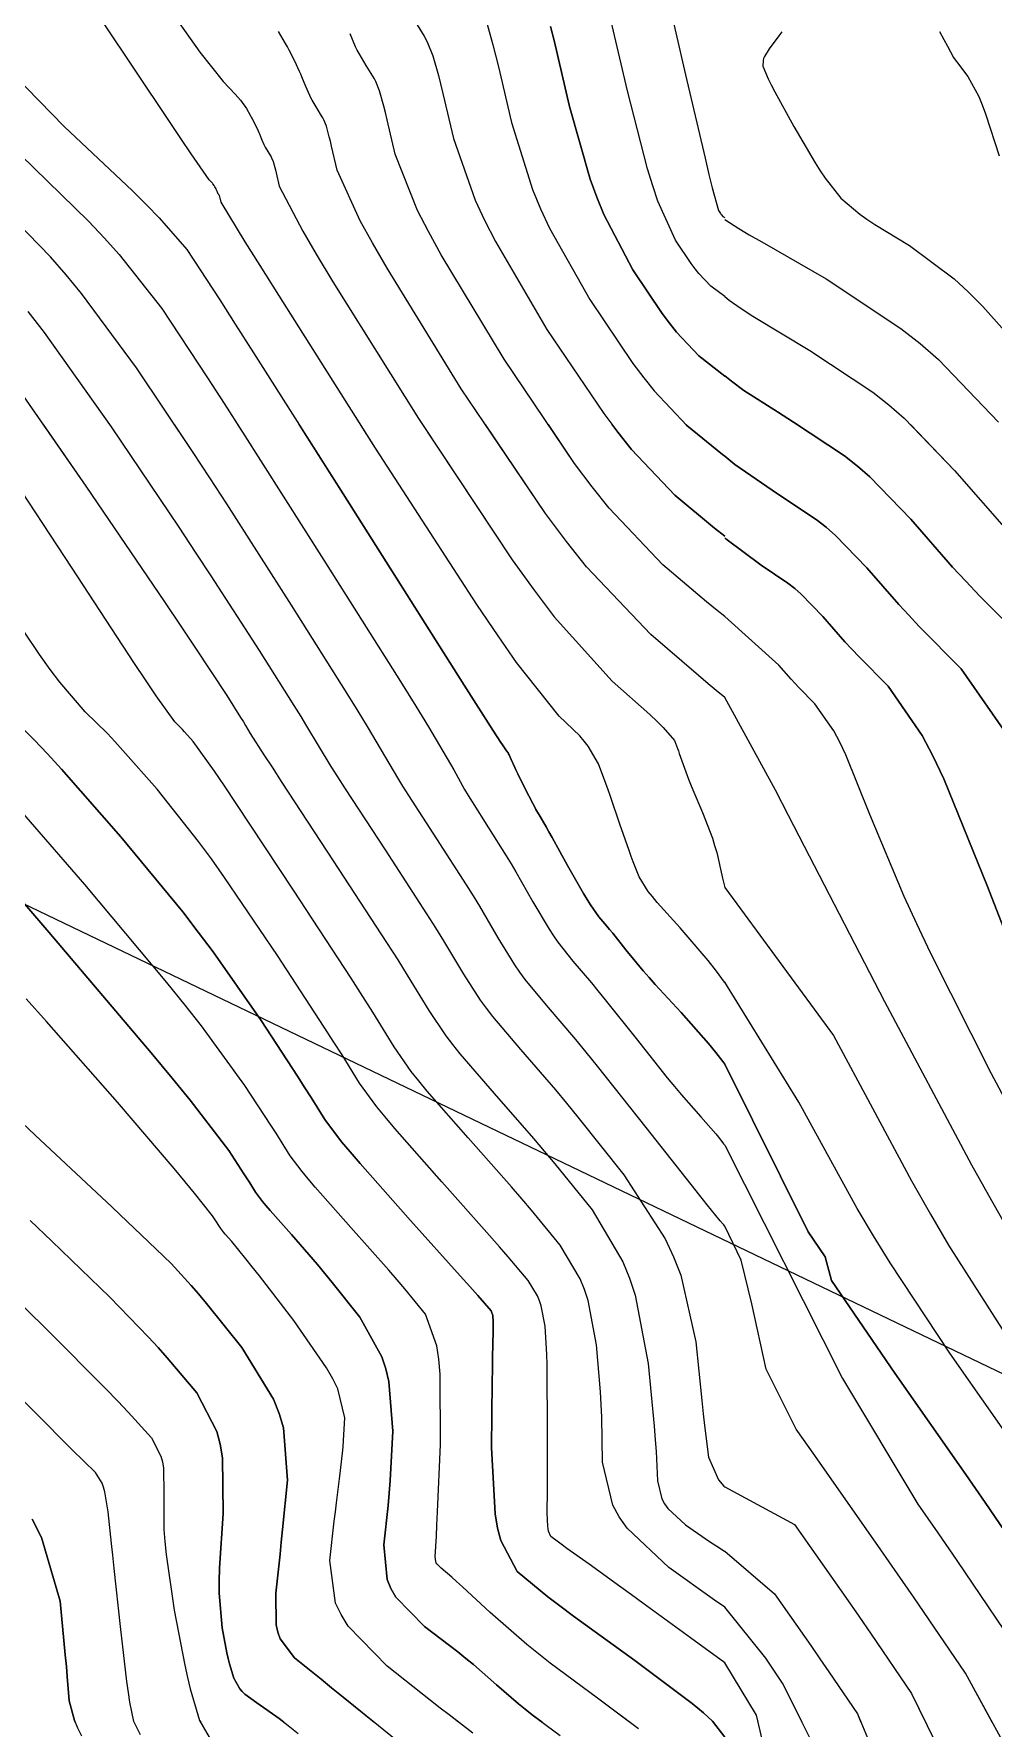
# Model space of a CAD drawing. Header units: metres. Extents: x 837476 to 838477, y 1189012 to 1191014.
# Drawn here: x 837973.4 to 838010.3, y 1189221.4 to 1189286.6 of the extents above; entities that cross this region are included whole.
import ezdxf

# ---------------------------------------------------------------- set-up
doc = ezdxf.new("R2010")
doc.units = ezdxf.units.M
doc.header["$LTSCALE"] = 0.3
for name, color, linetype in [('CORREDORVIA', 94, 'Continuous'), ('COTAS 10', 1, 'Continuous'), ('COTAS INT', 252, 'Continuous')]:
    doc.layers.add(name, color=color, linetype=linetype)

msp = doc.modelspace()

# ---------------------------------------------------------------- linework, layer by layer
at = {"layer": 'CORREDORVIA'}
msp.add_lwpolyline([(837910.676, 1191000.965), (838246.889, 1191005.3), (838347.391, 1190870.925), (838423.516, 1190628.699), (838450.215, 1190473.685), (838321.32, 1190375.615), (838242.09, 1190297.633), (838236.889, 1190068.622), (838166.593, 1189160.17), (837860.483, 1189307.124), (837593.191, 1189234.399), (837744.487, 1189686.609), (837700.859, 1189887.9), (837671.347, 1190075.087), (837676.273, 1190181.696), (837885.383, 1190229.429), (837983.184, 1190344.12), (837817.554, 1190502.187), (837798.033, 1190660.17), (837963.574, 1190795.982)], close=True, dxfattribs=at)
at = {"layer": 'COTAS 10'}
for points in [[(838011.131, 1189232.288), (838008.671, 1189235.815), (838006.37, 1189239.292), (838005.738, 1189240.325), (838005.109, 1189241.389), (838002.856, 1189245.486), (838000, 1189250.098), (837999.998, 1189250.101), (837999.679, 1189250.53), (837999.365, 1189250.935), (837998.28, 1189252.201), (837997.401, 1189253.177), (837997.217, 1189253.401), (837997.059, 1189253.603), (837996.704, 1189254.166), (837996.477, 1189254.738), (837996.4, 1189254.948), (837996.317, 1189255.179), (837995.967, 1189256.197), (837995.602, 1189257.26), (837995.51, 1189257.519), (837995.422, 1189257.763), (837995.135, 1189258.517), (837994.745, 1189259.198), (837994.592, 1189259.396), (837994.419, 1189259.597), (837993.631, 1189260.359), (837991.988, 1189262.421), (837991.276, 1189263.443), (837990.453, 1189264.66), (837986.551, 1189270.683), (837982.824, 1189276.576), (837982.11, 1189277.712), (837981.534, 1189278.633), (837980.604, 1189280.165), (837980.578, 1189280.275), (837980.572, 1189280.298), (837980.567, 1189280.319), (837980.554, 1189280.367), (837980.542, 1189280.396), (837980.537, 1189280.405), (837980.533, 1189280.414), (837980.511, 1189280.448), (837980.489, 1189280.486), (837980.483, 1189280.496), (837980.478, 1189280.507), (837980.46, 1189280.549), (837980.442, 1189280.593), (837980.437, 1189280.606), (837980.431, 1189280.618), (837980.409, 1189280.666), (837980.383, 1189280.716), (837980.367, 1189280.746), (837980.336, 1189280.802), (837980.286, 1189280.87), (837980.267, 1189280.893), (837980.245, 1189280.918), (837980.146, 1189281.021), (837979.448, 1189282.024), (837979.048, 1189282.616), (837978.559, 1189283.345), (837976.047, 1189287.112)], [(837990.813, 1189287.16), (837991.073, 1189286.223), (837991.173, 1189285.826), (837991.284, 1189285.37), (837991.786, 1189283.229), (837992.601, 1189280.644), (837992.911, 1189279.908), (837993.257, 1189279.163), (837994.807, 1189276.402), (837996.468, 1189273.944), (837996.882, 1189273.391), (837997.278, 1189272.893), (837998.545, 1189271.553), (837999.921, 1189270.434), (838000, 1189270.373), (837999.921, 1189270.434), (837998.545, 1189271.553), (837998.511, 1189271.589)], [(838008.269, 1189286.736), (838008.44, 1189286.425), (838008.579, 1189286.172), (838008.819, 1189285.735), (838008.921, 1189285.586), (838008.975, 1189285.514), (838009.039, 1189285.428), (838009.36, 1189285.007), (838009.784, 1189284.227), (838009.914, 1189283.915), (838010.049, 1189283.562), (838010.578, 1189281.939)], [(837972.336, 1189273.624), (837975.392, 1189269.219), (837978.42, 1189264.756), (837979.054, 1189263.816), (837979.598, 1189263.006), (837980.824, 1189261.148), (837981.354, 1189260.305), (837981.461, 1189260.134), (837981.55, 1189259.989), (837981.726, 1189259.691), (837982.254, 1189258.864), (837982.565, 1189258.385), (837982.948, 1189257.798), (837984.925, 1189254.78), (837986.977, 1189251.629), (837987.406, 1189250.959), (837987.774, 1189250.378), (837988.605, 1189249.009), (837989.257, 1189248.034), (837989.514, 1189247.701), (837989.803, 1189247.341), (837991.124, 1189245.81), (837992.636, 1189244.082), (837993.046, 1189243.597), (837993.452, 1189243.109), (837994.89, 1189241.326), (837996.083, 1189239.323), (837996.334, 1189238.697), (837996.552, 1189238.041), (837997.056, 1189235.413), (837997.283, 1189232.998), (837997.326, 1189232.475), (837997.361, 1189232.017), (837997.415, 1189230.889), (837997.578, 1189230.194), (837997.681, 1189230.008), (837997.81, 1189229.826), (837998.485, 1189229.19), (837999.411, 1189228.554), (837999.698, 1189228.371), (837999.998, 1189228.185), (838000, 1189228.184), (838001.915, 1189226.538), (838003.317, 1189224.539), (838003.671, 1189224.028), (838004.01, 1189223.536), (838005.11, 1189221.915), (838005.246, 1189221.589)], [(837973.748, 1189271.589), (837975.392, 1189269.219), (837978.42, 1189264.756), (837979.054, 1189263.816), (837979.598, 1189263.006), (837980.824, 1189261.148), (837981.354, 1189260.305), (837981.461, 1189260.134), (837981.55, 1189259.989), (837981.726, 1189259.691), (837982.254, 1189258.864), (837982.565, 1189258.385), (837982.948, 1189257.798), (837984.925, 1189254.78), (837986.977, 1189251.629), (837987.406, 1189250.959), (837987.774, 1189250.378), (837988.605, 1189249.009), (837989.257, 1189248.034), (837989.514, 1189247.701), (837989.803, 1189247.341), (837991.124, 1189245.81), (837992.636, 1189244.082), (837993.046, 1189243.597), (837993.452, 1189243.109), (837994.89, 1189241.326), (837996.083, 1189239.323), (837996.334, 1189238.697), (837996.552, 1189238.041), (837997.056, 1189235.413), (837997.283, 1189232.998), (837997.326, 1189232.475), (837997.361, 1189232.017), (837997.415, 1189230.889), (837997.578, 1189230.194), (837997.681, 1189230.008), (837997.81, 1189229.826), (837998.485, 1189229.19), (837999.411, 1189228.554), (837999.698, 1189228.371), (837999.998, 1189228.185), (838000, 1189228.184), (838001.915, 1189226.538), (838003.317, 1189224.539), (838003.671, 1189224.028), (838004.01, 1189223.536), (838005.11, 1189221.915), (838006.009, 1189219.759)], [(838011.131, 1189232.288), (838008.671, 1189235.815), (838006.37, 1189239.292), (838005.738, 1189240.325), (838005.109, 1189241.389), (838002.856, 1189245.486), (838000, 1189250.098), (837999.998, 1189250.101), (837999.679, 1189250.53), (837999.365, 1189250.935), (837998.28, 1189252.201), (837997.401, 1189253.177), (837997.217, 1189253.401), (837997.059, 1189253.603), (837996.704, 1189254.166), (837996.477, 1189254.738), (837996.4, 1189254.948), (837996.317, 1189255.179), (837995.967, 1189256.197), (837995.602, 1189257.26), (837995.51, 1189257.519), (837995.422, 1189257.763), (837995.135, 1189258.517), (837994.745, 1189259.198), (837994.592, 1189259.396), (837994.419, 1189259.597), (837993.631, 1189260.359), (837991.988, 1189262.421), (837991.276, 1189263.443), (837990.453, 1189264.66), (837986.551, 1189270.683), (837985.978, 1189271.589)], [(838011.018, 1189259.429), (838009.111, 1189262.179), (838007.495, 1189263.813), (838007.091, 1189264.24), (838006.706, 1189264.655), (838005.474, 1189266.064), (838004.271, 1189267.316), (838003.904, 1189267.633), (838003.524, 1189267.936), (838002.029, 1189268.925), (838000.388, 1189270.048), (838000, 1189270.367), (838000.388, 1189270.048), (838002.029, 1189268.925), (838003.524, 1189267.936), (838003.904, 1189267.633), (838004.271, 1189267.316), (838005.474, 1189266.064), (838006.706, 1189264.655), (838007.091, 1189264.24), (838007.495, 1189263.813), (838009.111, 1189262.179), (838011.018, 1189259.429)], [(837992.976, 1189221.589), (837992.586, 1189221.877), (837992.314, 1189222.091), (837992.054, 1189222.301), (837991.214, 1189223.032), (837990.324, 1189223.808), (837990.033, 1189224.047), (837989.722, 1189224.296), (837988.435, 1189225.283), (837987.335, 1189226.405), (837987.141, 1189226.74), (837986.995, 1189227.085), (837986.869, 1189228.42), (837987.036, 1189229.945), (837987.074, 1189230.411), (837987.11, 1189230.896), (837987.212, 1189232.805), (837987.066, 1189234.714), (837986.946, 1189235.199), (837986.791, 1189235.665), (837985.942, 1189237.191), (837984.884, 1189238.534), (837984.597, 1189238.884), (837984.313, 1189239.226), (837983.309, 1189240.384), (837982.496, 1189241.303), (837982.333, 1189241.493), (837982.196, 1189241.656), (837981.924, 1189242.014), (837981.707, 1189242.368), (837981.605, 1189242.527), (837981.485, 1189242.714), (837980.9, 1189243.612), (837979.408, 1189245.556), (837978.717, 1189246.402), (837977.904, 1189247.381), (837973.967, 1189252.03), (837970.107, 1189256.522)], [(837970.107, 1189256.522), (837973.967, 1189252.03), (837977.904, 1189247.381), (837978.717, 1189246.402), (837979.408, 1189245.556), (837980.9, 1189243.612), (837981.485, 1189242.714), (837981.605, 1189242.527), (837981.707, 1189242.368), (837981.924, 1189242.014), (837982.196, 1189241.656), (837982.333, 1189241.493), (837982.496, 1189241.303), (837983.309, 1189240.384), (837984.313, 1189239.226), (837984.597, 1189238.884), (837984.884, 1189238.534), (837985.942, 1189237.191), (837986.791, 1189235.665), (837986.946, 1189235.199), (837987.066, 1189234.714), (837987.212, 1189232.805), (837987.11, 1189230.896), (837987.074, 1189230.411), (837987.036, 1189229.945), (837986.869, 1189228.42), (837986.995, 1189227.085), (837987.141, 1189226.74), (837987.335, 1189226.405), (837988.435, 1189225.283), (837989.722, 1189224.296), (837990.033, 1189224.047), (837990.324, 1189223.808), (837991.214, 1189223.032), (837992.054, 1189222.301), (837992.314, 1189222.091), (837992.586, 1189221.877), (837993.665, 1189221.078)], [(837977.495, 1189221.108), (837977.246, 1189221.612), (837977.091, 1189222.366), (837977.037, 1189222.731), (837976.979, 1189223.162), (837976.727, 1189225.283), (837976.482, 1189227.517), (837976.428, 1189228.02), (837976.38, 1189228.473), (837976.256, 1189229.693), (837976.128, 1189230.468), (837976.077, 1189230.642), (837976.021, 1189230.797), (837975.763, 1189231.206), (837974.873, 1189232.086), (837974.419, 1189232.538), (837973.874, 1189233.08), (837971.152, 1189235.789)], [(837977.258, 1189221.589), (837977.246, 1189221.612), (837977.091, 1189222.366), (837977.037, 1189222.731), (837976.979, 1189223.162), (837976.727, 1189225.283), (837976.482, 1189227.517), (837976.428, 1189228.02), (837976.38, 1189228.473), (837976.256, 1189229.693), (837976.128, 1189230.468), (837976.077, 1189230.642), (837976.021, 1189230.797), (837975.763, 1189231.206), (837974.873, 1189232.086), (837974.419, 1189232.538), (837973.874, 1189233.08), (837971.152, 1189235.789)]]:
    msp.add_lwpolyline(points, dxfattribs=at)
at = {"layer": 'COTAS INT'}
for points in [[(837997.745, 1189288.315), (837998.495, 1189285.067), (837999.242, 1189281.85), (837999.392, 1189281.225), (837999.516, 1189280.716), (837999.761, 1189279.834), (837999.837, 1189279.721), (837999.856, 1189279.695), (837999.874, 1189279.672), (837999.933, 1189279.611), (838000, 1189279.562)], [(837978.978, 1189287.077), (837979.41, 1189286.46), (837979.787, 1189285.935), (837980.688, 1189284.802), (837981.152, 1189284.318), (837981.254, 1189284.202), (837981.345, 1189284.094), (837981.578, 1189283.77), (837981.728, 1189283.507), (837981.766, 1189283.437), (837981.803, 1189283.368), (837981.923, 1189283.131), (837982.028, 1189282.909), (837982.055, 1189282.849), (837982.08, 1189282.789), (837982.163, 1189282.582), (837982.247, 1189282.387), (837982.273, 1189282.335), (837982.299, 1189282.284), (837982.405, 1189282.109), (837982.505, 1189281.948), (837982.528, 1189281.906), (837982.548, 1189281.865), (837982.606, 1189281.725), (837982.669, 1189281.5), (837982.693, 1189281.404), (837982.719, 1189281.294), (837982.84, 1189280.778), (837983.747, 1189279.035), (837984.27, 1189278.151), (837984.91, 1189277.094), (837988.203, 1189271.827), (837991.816, 1189266.379), (837992.659, 1189265.208), (837993.433, 1189264.183), (837995.66, 1189261.698), (837997.112, 1189260.416), (837997.398, 1189260.148), (837997.633, 1189259.92), (837998.066, 1189259.41), (837998.18, 1189259.111), (837998.215, 1189259.014), (837998.252, 1189258.911), (837998.397, 1189258.488), (837998.606, 1189257.923), (837998.683, 1189257.73), (837998.768, 1189257.521), (837999.145, 1189256.636), (837999.527, 1189255.648), (837999.614, 1189255.374), (837999.695, 1189255.101), (837999.92, 1189254.114), (838000, 1189253.747), (838004.188, 1189248.043), (838007.194, 1189242.455), (838007.93, 1189241.16), (838008.625, 1189239.973), (838010.783, 1189236.595)], [(837988.087, 1189287.092), (837988.421, 1189286.55), (837988.498, 1189286.408), (837988.568, 1189286.27), (837988.761, 1189285.801), (837988.972, 1189285.042), (837989.053, 1189284.721), (837989.143, 1189284.351), (837989.549, 1189282.616), (837990.388, 1189280.241), (837990.751, 1189279.469), (837991.17, 1189278.646), (837993.156, 1189275.258), (837995.344, 1189272.019), (837995.891, 1189271.29), (837996.412, 1189270.633), (837998.082, 1189268.867), (837999.612, 1189267.596), (838000, 1189267.288), (837999.612, 1189267.596), (837998.082, 1189268.867), (837996.412, 1189270.633), (837995.891, 1189271.29), (837995.667, 1189271.589)], [(837993.293, 1189286.932), (837993.426, 1189286.389), (837994.022, 1189283.842), (837994.815, 1189281.046), (837995.071, 1189280.347), (837995.343, 1189279.681), (837996.458, 1189277.546), (837997.591, 1189275.87), (837997.874, 1189275.492), (837998.143, 1189275.153), (837999.007, 1189274.239), (838000, 1189273.452), (837999.007, 1189274.239), (837998.143, 1189275.153), (837997.874, 1189275.492), (837997.591, 1189275.87), (837996.458, 1189277.546), (837995.343, 1189279.681), (837995.071, 1189280.347), (837994.815, 1189281.046), (837994.022, 1189283.842), (837993.426, 1189286.389), (837993.293, 1189286.932)], [(838000, 1189276.52), (837999.47, 1189276.925), (837999.009, 1189277.412), (837998.865, 1189277.594), (837998.714, 1189277.795), (837998.109, 1189278.69), (837997.43, 1189280.198), (837997.231, 1189280.786), (837997.028, 1189281.448), (837996.259, 1189284.454), (837995.567, 1189287.408)], [(838010.979, 1189240.462), (838010.286, 1189241.681), (838009.522, 1189243.058), (838006.172, 1189249.347), (838003.07, 1189255.334), (838002.462, 1189256.521), (838001.962, 1189257.503), (838000, 1189261.078), (837999.677, 1189261.342), (837999.365, 1189261.605), (837998.994, 1189261.92), (837997.156, 1189263.495), (837994.681, 1189266.113), (837993.909, 1189267.087), (837993.098, 1189268.168), (837989.854, 1189272.97), (837986.997, 1189277.611), (837986.43, 1189278.59), (837985.961, 1189279.437), (837985.077, 1189281.391), (837984.861, 1189282.313), (837984.813, 1189282.51), (837984.77, 1189282.68), (837984.658, 1189283.084), (837984.555, 1189283.333), (837984.518, 1189283.407), (837984.477, 1189283.482), (837984.299, 1189283.77), (837984.11, 1189284.083), (837984.062, 1189284.174), (837984.016, 1189284.266), (837983.867, 1189284.616), (837983.718, 1189284.986), (837983.673, 1189285.092), (837983.625, 1189285.199), (837983.438, 1189285.597), (837983.222, 1189286.02), (837983.156, 1189286.143), (837983.088, 1189286.268), (837982.821, 1189286.739)], [(838012.636, 1189242.149), (838010.281, 1189246.569), (838007.933, 1189251.233), (838007.399, 1189252.354), (838006.916, 1189253.401), (838005.593, 1189256.569), (838004.665, 1189258.858), (838004.431, 1189259.35), (838004.206, 1189259.782), (838003.478, 1189260.832), (838002.861, 1189261.456), (838002.707, 1189261.619), (838002.56, 1189261.777), (838002.09, 1189262.315), (838000, 1189264.191), (837999.705, 1189264.429), (837999.303, 1189264.758), (837997.619, 1189266.181), (837995.547, 1189268.373), (837994.9, 1189269.188), (837994.221, 1189270.093), (837991.505, 1189274.114), (837989.083, 1189278.128), (837988.59, 1189279.029), (837988.174, 1189279.839), (837987.313, 1189282.004), (837987.002, 1189283.332), (837986.933, 1189283.615), (837986.871, 1189283.861), (837986.709, 1189284.443), (837986.561, 1189284.802), (837986.508, 1189284.908), (837986.449, 1189285.016), (837986.193, 1189285.431), (837985.92, 1189285.882), (837985.851, 1189286.012), (837985.785, 1189286.146), (837985.57, 1189286.649)], [(838002.198, 1189286.719), (838002.085, 1189286.567), (838001.71, 1189286.064), (838001.53, 1189285.769), (838001.499, 1189285.694), (838001.477, 1189285.623), (838001.468, 1189285.394), (838001.678, 1189284.912), (838001.795, 1189284.682), (838001.937, 1189284.41), (838002.661, 1189283.079), (838003.481, 1189281.68), (838003.683, 1189281.365), (838003.875, 1189281.081), (838004.479, 1189280.318), (838005.21, 1189279.698), (838005.481, 1189279.505), (838005.782, 1189279.302), (838007.118, 1189278.492), (838008.836, 1189277.207), (838009.377, 1189276.704), (838009.947, 1189276.138), (838012.242, 1189273.563)], [(837972.142, 1189285.548), (837974.553, 1189283.077), (837977.197, 1189280.589), (837977.749, 1189280.044), (837978.224, 1189279.561), (837979.289, 1189278.336), (837980.55, 1189276.394), (837981.148, 1189275.459), (837981.854, 1189274.351), (837985.304, 1189268.915), (837989.966, 1189261.553), (837991.072, 1189259.808), (837991.374, 1189259.339), (837991.436, 1189259.246), (837991.489, 1189259.168), (837991.602, 1189259.02), (837991.661, 1189258.942), (837991.679, 1189258.908), (837991.699, 1189258.868), (837991.78, 1189258.683), (837991.916, 1189258.378), (837991.97, 1189258.262), (837992.032, 1189258.134), (837992.316, 1189257.559), (837992.606, 1189256.992), (837992.672, 1189256.868), (837992.731, 1189256.758), (837992.892, 1189256.483), (837993.126, 1189256.084), (837993.232, 1189255.897), (837993.356, 1189255.677), (837993.949, 1189254.604), (837994.566, 1189253.515), (837994.704, 1189253.285), (837994.828, 1189253.085), (837995.159, 1189252.619), (837995.462, 1189252.263), (837995.569, 1189252.133), (837995.686, 1189251.989), (837996.191, 1189251.353), (837996.865, 1189250.54), (837997.088, 1189250.284), (837997.328, 1189250.015), (837998.327, 1189248.933), (837999.382, 1189247.735), (837999.657, 1189247.394), (837999.924, 1189247.048), (838000, 1189246.94), (838003.214, 1189240.478), (838003.874, 1189239.517), (838004.115, 1189238.611), (838006.56, 1189235.035), (838009.287, 1189231.136), (838010.034, 1189230.053), (838010.777, 1189228.968)], [(837972.877, 1189281.978), (837975.499, 1189279.428), (837976.113, 1189278.775), (837976.678, 1189278.144), (837978.315, 1189276.057), (837980.076, 1189273.391), (837980.72, 1189272.397), (837981.432, 1189271.291), (837984.567, 1189266.369), (837987.51, 1189261.693), (837988.101, 1189260.742), (837988.595, 1189259.941), (837989.57, 1189258.288), (837989.982, 1189257.532), (837990.12, 1189257.296), (837990.27, 1189257.048), (837990.9, 1189256.057), (837991.589, 1189254.97), (837991.775, 1189254.663), (837991.96, 1189254.352), (837992.613, 1189253.205), (837993.239, 1189252.145), (837993.406, 1189251.889), (837993.572, 1189251.649), (837994.15, 1189250.916), (837994.866, 1189250.077), (837995.118, 1189249.769), (837995.394, 1189249.429), (837996.586, 1189247.928), (837997.786, 1189246.424), (837998.068, 1189246.082), (837998.327, 1189245.771), (837999.079, 1189244.918), (837999.66, 1189244.259), (837999.811, 1189244.071), (837999.958, 1189243.88), (838000, 1189243.82), (838004.535, 1189234.831), (838007.442, 1189229.984), (838008.205, 1189228.883), (838008.94, 1189227.816), (838011.353, 1189224.255)], [(838010.305, 1189221.589), (838009.272, 1189223.475), (838007.277, 1189226.417), (838006.662, 1189227.31), (838006.02, 1189228.237), (838003.475, 1189231.865), (838002.753, 1189232.881), (838001.592, 1189235.192), (838001.052, 1189237.715), (838000.632, 1189239.397), (838000, 1189240.702), (837999.992, 1189240.713), (837999.965, 1189240.748), (837999.938, 1189240.782), (837999.831, 1189240.903), (837999.326, 1189241.527), (837999.047, 1189241.879), (837998.708, 1189242.308), (837996.981, 1189244.504), (837995.102, 1189246.869), (837994.667, 1189247.406), (837994.27, 1189247.891), (837993.141, 1189249.214), (837992.316, 1189250.213), (837992.109, 1189250.493), (837991.911, 1189250.775), (837991.277, 1189251.807), (837990.565, 1189253.027), (837990.319, 1189253.428), (837990.051, 1189253.857), (837988.908, 1189255.631), (837987.829, 1189257.298), (837987.602, 1189257.659), (837987.406, 1189257.976), (837986.955, 1189258.756), (837986.247, 1189259.957), (837985.888, 1189260.54), (837985.458, 1189261.231), (837983.319, 1189264.629), (837980.821, 1189268.529), (837980.165, 1189269.537), (837979.524, 1189270.513), (837977.34, 1189273.777), (837975.23, 1189276.638), (837974.637, 1189277.359), (837974.039, 1189278.049), (837971.845, 1189280.288)], [(838000, 1189279.487), (838000.549, 1189279.139), (838000.943, 1189278.906), (838001.426, 1189278.624), (838003.91, 1189277.201), (838006.791, 1189275.296), (838007.525, 1189274.711), (838008.231, 1189274.101), (838010.55, 1189271.688)], [(838000, 1189276.529), (838000.177, 1189276.379), (838000.6, 1189276.083), (838001.08, 1189275.765), (838003.283, 1189274.442), (838005.702, 1189272.843), (838006.318, 1189272.352), (838006.911, 1189271.839), (838008.858, 1189269.814), (838010.853, 1189267.533)], [(837973.161, 1189275.943), (837973.783, 1189275.131), (837976.366, 1189271.498), (837978.972, 1189267.634), (837979.609, 1189266.676), (837980.21, 1189265.767), (837982.071, 1189262.889), (837983.406, 1189260.768), (837983.674, 1189260.337), (837983.898, 1189259.973), (837984.34, 1189259.224), (837984.83, 1189258.42), (837985.083, 1189258.022), (837985.388, 1189257.548), (837986.917, 1189255.205), (837988.514, 1189252.743), (837988.862, 1189252.194), (837989.17, 1189251.702), (837989.941, 1189250.408), (837990.584, 1189249.405), (837990.811, 1189249.097), (837991.059, 1189248.777), (837992.132, 1189247.512), (837993.481, 1189245.951), (837993.902, 1189245.443), (837994.345, 1189244.903), (837996.118, 1189242.682), (837997.705, 1189240.215), (837998.03, 1189239.52), (837998.306, 1189238.82), (837998.889, 1189236.25), (837999.122, 1189233.984), (837999.176, 1189233.475), (837999.227, 1189233.018), (837999.374, 1189231.799), (837999.762, 1189230.926), (837999.964, 1189230.687), (838000, 1189230.652), (838002.695, 1189229.202), (838004.668, 1189226.388), (838005.166, 1189225.669), (838005.643, 1189224.977), (838007.191, 1189222.695), (838007.733, 1189221.589)], [(838011.927, 1189262.852), (838009.812, 1189264.991), (838009.283, 1189265.55), (838008.779, 1189266.094), (838007.166, 1189267.939), (838005.591, 1189269.578), (838005.111, 1189269.992), (838004.613, 1189270.39), (838002.656, 1189271.683), (838002.034, 1189272.08), (838000.734, 1189272.907), (838000.258, 1189273.26), (838000, 1189273.465), (838000.258, 1189273.26), (838000.734, 1189272.907), (838002.034, 1189272.08), (838002.656, 1189271.683), (838004.613, 1189270.39), (838005.111, 1189269.992), (838005.591, 1189269.578), (838007.166, 1189267.939), (838008.779, 1189266.094), (838009.283, 1189265.55), (838009.812, 1189264.991), (838011.927, 1189262.852)], [(837976.302, 1189271.589), (837976.366, 1189271.498), (837978.972, 1189267.634), (837979.609, 1189266.676), (837980.21, 1189265.767), (837982.071, 1189262.889), (837983.406, 1189260.768), (837983.674, 1189260.337), (837983.898, 1189259.973), (837984.34, 1189259.224), (837984.83, 1189258.42), (837985.083, 1189258.022), (837985.388, 1189257.548), (837986.917, 1189255.205), (837988.514, 1189252.743), (837988.862, 1189252.194), (837989.17, 1189251.702), (837989.941, 1189250.408), (837990.584, 1189249.405), (837990.811, 1189249.097), (837991.059, 1189248.777), (837992.132, 1189247.512), (837993.481, 1189245.951), (837993.902, 1189245.443), (837994.345, 1189244.903), (837996.118, 1189242.682), (837997.705, 1189240.215), (837998.03, 1189239.52), (837998.306, 1189238.82), (837998.889, 1189236.25), (837999.122, 1189233.984), (837999.176, 1189233.475), (837999.227, 1189233.018), (837999.374, 1189231.799), (837999.762, 1189230.926), (837999.964, 1189230.687), (838000, 1189230.652), (838002.695, 1189229.202), (838004.668, 1189226.388), (838005.166, 1189225.669), (838005.643, 1189224.977), (838007.191, 1189222.695), (838008.4, 1189220.229)], [(838010.792, 1189220.7), (838009.272, 1189223.475), (838007.277, 1189226.417), (838006.662, 1189227.31), (838006.02, 1189228.237), (838003.475, 1189231.865), (838002.753, 1189232.881), (838001.592, 1189235.192), (838001.052, 1189237.715), (838000.632, 1189239.397), (838000, 1189240.702), (837999.992, 1189240.713), (837999.965, 1189240.748), (837999.938, 1189240.782), (837999.831, 1189240.903), (837999.326, 1189241.527), (837999.047, 1189241.879), (837998.708, 1189242.308), (837996.981, 1189244.504), (837995.102, 1189246.869), (837994.667, 1189247.406), (837994.27, 1189247.891), (837993.141, 1189249.214), (837992.316, 1189250.213), (837992.109, 1189250.493), (837991.911, 1189250.775), (837991.277, 1189251.807), (837990.565, 1189253.027), (837990.319, 1189253.428), (837990.051, 1189253.857), (837988.908, 1189255.631), (837987.829, 1189257.298), (837987.602, 1189257.659), (837987.406, 1189257.976), (837986.955, 1189258.756), (837986.247, 1189259.957), (837985.888, 1189260.54), (837985.458, 1189261.231), (837983.319, 1189264.629), (837980.821, 1189268.529), (837980.165, 1189269.537), (837979.524, 1189270.513), (837978.804, 1189271.589)], [(837981.24, 1189271.589), (837981.432, 1189271.291), (837984.567, 1189266.369), (837987.51, 1189261.693), (837988.101, 1189260.742), (837988.595, 1189259.941), (837989.57, 1189258.288), (837989.982, 1189257.532), (837990.12, 1189257.296), (837990.27, 1189257.048), (837990.9, 1189256.057), (837991.589, 1189254.97), (837991.775, 1189254.663), (837991.96, 1189254.352), (837992.613, 1189253.205), (837993.239, 1189252.145), (837993.406, 1189251.889), (837993.572, 1189251.649), (837994.15, 1189250.916), (837994.866, 1189250.077), (837995.118, 1189249.769), (837995.394, 1189249.429), (837996.586, 1189247.928), (837997.786, 1189246.424), (837998.068, 1189246.082), (837998.327, 1189245.771), (837999.079, 1189244.918), (837999.66, 1189244.259), (837999.811, 1189244.071), (837999.958, 1189243.88), (838000, 1189243.82), (838004.535, 1189234.831), (838007.442, 1189229.984), (838008.205, 1189228.883), (838008.94, 1189227.816), (838011.353, 1189224.255)], [(838010.777, 1189228.968), (838010.034, 1189230.053), (838009.287, 1189231.136), (838006.56, 1189235.035), (838004.115, 1189238.611), (838003.874, 1189239.517), (838003.214, 1189240.478), (838000, 1189246.94), (837999.924, 1189247.048), (837999.657, 1189247.394), (837999.382, 1189247.735), (837998.327, 1189248.933), (837997.328, 1189250.015), (837997.088, 1189250.284), (837996.865, 1189250.54), (837996.191, 1189251.353), (837995.686, 1189251.989), (837995.569, 1189252.133), (837995.462, 1189252.263), (837995.159, 1189252.619), (837994.828, 1189253.085), (837994.704, 1189253.285), (837994.566, 1189253.515), (837993.949, 1189254.604), (837993.356, 1189255.677), (837993.232, 1189255.897), (837993.126, 1189256.084), (837992.892, 1189256.483), (837992.731, 1189256.758), (837992.672, 1189256.868), (837992.606, 1189256.992), (837992.316, 1189257.559), (837992.032, 1189258.134), (837991.97, 1189258.262), (837991.916, 1189258.378), (837991.78, 1189258.683), (837991.699, 1189258.868), (837991.679, 1189258.908), (837991.661, 1189258.942), (837991.602, 1189259.02), (837991.489, 1189259.168), (837991.436, 1189259.246), (837991.374, 1189259.339), (837991.072, 1189259.808), (837989.966, 1189261.553), (837985.304, 1189268.915), (837983.607, 1189271.589)], [(837988.361, 1189271.589), (837991.816, 1189266.379), (837992.659, 1189265.208), (837993.433, 1189264.183), (837995.66, 1189261.698), (837997.112, 1189260.416), (837997.398, 1189260.148), (837997.633, 1189259.92), (837998.066, 1189259.41), (837998.18, 1189259.111), (837998.215, 1189259.014), (837998.252, 1189258.911), (837998.397, 1189258.488), (837998.606, 1189257.923), (837998.683, 1189257.73), (837998.768, 1189257.521), (837999.145, 1189256.636), (837999.527, 1189255.648), (837999.614, 1189255.374), (837999.695, 1189255.101), (837999.92, 1189254.114), (838000, 1189253.747), (838004.188, 1189248.043), (838007.194, 1189242.455), (838007.93, 1189241.16), (838008.625, 1189239.973), (838010.783, 1189236.595)], [(838010.979, 1189240.462), (838010.286, 1189241.681), (838009.522, 1189243.058), (838006.172, 1189249.347), (838003.07, 1189255.334), (838002.462, 1189256.521), (838001.962, 1189257.503), (838000, 1189261.078), (837999.677, 1189261.342), (837999.365, 1189261.605), (837998.994, 1189261.92), (837997.156, 1189263.495), (837994.681, 1189266.113), (837993.909, 1189267.087), (837993.098, 1189268.168), (837990.787, 1189271.589)], [(838012.636, 1189242.149), (838010.281, 1189246.569), (838007.933, 1189251.233), (838007.399, 1189252.354), (838006.916, 1189253.401), (838005.593, 1189256.569), (838004.665, 1189258.858), (838004.431, 1189259.35), (838004.206, 1189259.782), (838003.478, 1189260.832), (838002.861, 1189261.456), (838002.707, 1189261.619), (838002.56, 1189261.777), (838002.09, 1189262.315), (838000, 1189264.191), (837999.705, 1189264.429), (837999.303, 1189264.758), (837997.619, 1189266.181), (837995.547, 1189268.373), (837994.9, 1189269.188), (837994.221, 1189270.093), (837993.211, 1189271.589)], [(838007.152, 1189271.589), (838008.858, 1189269.814), (838010.853, 1189267.533)], [(838003.344, 1189220.863), (838002.231, 1189223.099), (838001.58, 1189224.06), (838000, 1189226.017), (837999.613, 1189226.286), (837997.854, 1189227.551), (837996.241, 1189229.07), (837995.933, 1189229.506), (837995.686, 1189229.95), (837995.297, 1189231.609), (837995.264, 1189233.34), (837995.242, 1189233.828), (837995.215, 1189234.32), (837995.068, 1189236.131), (837994.741, 1189237.837), (837994.6, 1189238.263), (837994.436, 1189238.669), (837993.662, 1189239.969), (837992.56, 1189241.315), (837992.189, 1189241.75), (837991.791, 1189242.213), (837990.115, 1189244.107), (837988.547, 1189245.904), (837988.216, 1189246.305), (837987.93, 1189246.664), (837987.268, 1189247.61), (837986.45, 1189248.944), (837986.065, 1189249.548), (837985.611, 1189250.253), (837983.398, 1189253.646), (837981.186, 1189256.991), (837980.731, 1189257.667), (837980.346, 1189258.234), (837979.527, 1189259.376), (837979.194, 1189259.755), (837979.115, 1189259.841), (837979.042, 1189259.919), (837978.825, 1189260.133), (837978.108, 1189261.139), (837977.719, 1189261.716), (837977.248, 1189262.423), (837974.862, 1189266.054), (837972.335, 1189269.913)], [(838002.983, 1189221.589), (838002.231, 1189223.099), (838001.58, 1189224.06), (838000, 1189226.017), (837999.613, 1189226.286), (837997.854, 1189227.551), (837996.241, 1189229.07), (837995.933, 1189229.506), (837995.686, 1189229.95), (837995.297, 1189231.609), (837995.264, 1189233.34), (837995.242, 1189233.828), (837995.215, 1189234.32), (837995.068, 1189236.131), (837994.741, 1189237.837), (837994.6, 1189238.263), (837994.436, 1189238.669), (837993.662, 1189239.969), (837992.56, 1189241.315), (837992.189, 1189241.75), (837991.791, 1189242.213), (837990.115, 1189244.107), (837988.547, 1189245.904), (837988.216, 1189246.305), (837987.93, 1189246.664), (837987.268, 1189247.61), (837986.45, 1189248.944), (837986.065, 1189249.548), (837985.611, 1189250.253), (837983.398, 1189253.646), (837981.186, 1189256.991), (837980.731, 1189257.667), (837980.346, 1189258.234), (837979.527, 1189259.376), (837979.194, 1189259.755), (837979.115, 1189259.841), (837979.042, 1189259.919), (837978.825, 1189260.133), (837978.108, 1189261.139), (837977.719, 1189261.716), (837977.248, 1189262.423), (837974.862, 1189266.054), (837972.335, 1189269.913)], [(838011.87, 1189249.3), (838010.123, 1189253.792), (838008.442, 1189257.933), (838008.018, 1189258.824), (838007.612, 1189259.605), (838006.294, 1189261.505), (838005.178, 1189262.634), (838004.899, 1189262.929), (838004.633, 1189263.216), (838003.782, 1189264.19), (838002.951, 1189265.055), (838002.697, 1189265.273), (838002.434, 1189265.483), (838001.402, 1189266.166), (838000.041, 1189267.19), (838000, 1189267.227), (838000.041, 1189267.19), (838001.402, 1189266.166), (838002.434, 1189265.483), (838002.697, 1189265.273), (838002.951, 1189265.055), (838003.782, 1189264.19), (838004.633, 1189263.216), (838004.899, 1189262.929), (838005.178, 1189262.634), (838006.294, 1189261.505), (838007.612, 1189259.605), (838008.018, 1189258.824), (838008.442, 1189257.933), (838010.123, 1189253.792), (838011.87, 1189249.3)], [(838001.635, 1189220.097), (838001.222, 1189221.865), (838000, 1189223.879), (837998.684, 1189224.84), (837996.849, 1189226.182), (837996.41, 1189226.501), (837996.001, 1189226.797), (837994.775, 1189227.678), (837993.923, 1189228.288), (837993.75, 1189228.413), (837993.605, 1189228.52), (837993.31, 1189228.75), (837993.217, 1189228.953), (837993.2, 1189229.042), (837993.186, 1189229.146), (837993.167, 1189229.641), (837993.172, 1189230.527), (837993.174, 1189230.878), (837993.175, 1189231.273), (837993.18, 1189233.083), (837993.168, 1189234.942), (837993.159, 1189235.369), (837993.147, 1189235.758), (837993.08, 1189236.849), (837992.93, 1189237.633), (837992.865, 1189237.829), (837992.79, 1189238.016), (837992.434, 1189238.613), (837991.667, 1189239.521), (837991.333, 1189239.904), (837990.946, 1189240.343), (837989.106, 1189242.405), (837987.291, 1189244.468), (837986.918, 1189244.909), (837986.602, 1189245.294), (837985.932, 1189246.211), (837985.265, 1189247.3), (837984.95, 1189247.793), (837984.58, 1189248.368), (837982.774, 1189251.137), (837980.741, 1189254.133), (837980.228, 1189254.851), (837979.736, 1189255.521), (837978.137, 1189257.539), (837976.825, 1189259.034), (837976.514, 1189259.373), (837976.225, 1189259.681), (837975.369, 1189260.524), (837974.387, 1189261.661), (837974.02, 1189262.155), (837973.61, 1189262.726), (837971.785, 1189265.433)], [(838001.287, 1189221.589), (838001.222, 1189221.865), (838000, 1189223.879), (837998.684, 1189224.84), (837996.849, 1189226.182), (837996.41, 1189226.501), (837996.001, 1189226.797), (837994.775, 1189227.678), (837993.923, 1189228.288), (837993.75, 1189228.413), (837993.605, 1189228.52), (837993.31, 1189228.75), (837993.217, 1189228.953), (837993.2, 1189229.042), (837993.186, 1189229.146), (837993.167, 1189229.641), (837993.172, 1189230.527), (837993.174, 1189230.878), (837993.175, 1189231.273), (837993.18, 1189233.083), (837993.168, 1189234.942), (837993.159, 1189235.369), (837993.147, 1189235.758), (837993.08, 1189236.849), (837992.93, 1189237.633), (837992.865, 1189237.829), (837992.79, 1189238.016), (837992.434, 1189238.613), (837991.667, 1189239.521), (837991.333, 1189239.904), (837990.946, 1189240.343), (837989.106, 1189242.405), (837987.291, 1189244.468), (837986.918, 1189244.909), (837986.602, 1189245.294), (837985.932, 1189246.211), (837985.265, 1189247.3), (837984.95, 1189247.793), (837984.58, 1189248.368), (837982.774, 1189251.137), (837980.741, 1189254.133), (837980.228, 1189254.851), (837979.736, 1189255.521), (837978.137, 1189257.539), (837976.825, 1189259.034), (837976.514, 1189259.373), (837976.225, 1189259.681), (837975.369, 1189260.524), (837974.387, 1189261.661), (837974.02, 1189262.155), (837973.61, 1189262.726), (837971.785, 1189265.433)], [(837971.912, 1189260.914), (837973.407, 1189259.443), (837973.912, 1189258.906), (837974.456, 1189258.313), (837976.747, 1189255.703), (837979.125, 1189252.808), (837979.724, 1189252.035), (837980.297, 1189251.274), (837982.149, 1189248.629), (837983.548, 1189246.484), (837983.835, 1189246.038), (837984.079, 1189245.656), (837984.596, 1189244.812), (837985.246, 1189243.957), (837985.572, 1189243.567), (837985.963, 1189243.112), (837987.904, 1189240.918), (837989.815, 1189238.788), (837990.186, 1189238.373), (837990.488, 1189238.034), (837991.01, 1189237.441), (837991.066, 1189237.262), (837991.075, 1189237.184), (837991.081, 1189237.093), (837991.08, 1189236.66), (837991.058, 1189235.66), (837991.052, 1189235.211), (837991.046, 1189234.688), (837991.023, 1189232.177), (837991.16, 1189229.621), (837991.255, 1189229.069), (837991.374, 1189228.585), (837992.013, 1189227.4), (837993.193, 1189226.421), (837993.655, 1189226.067), (837994.174, 1189225.676), (837996.535, 1189223.965), (837998.753, 1189222.305), (837999.181, 1189221.946), (837999.529, 1189221.631), (838000, 1189221.013), (837999.529, 1189221.631), (837999.181, 1189221.946), (837998.753, 1189222.305), (837996.535, 1189223.965), (837994.174, 1189225.676), (837993.655, 1189226.067), (837993.193, 1189226.421), (837992.013, 1189227.4), (837991.374, 1189228.585), (837991.255, 1189229.069), (837991.16, 1189229.621), (837991.023, 1189232.177), (837991.046, 1189234.688), (837991.052, 1189235.211), (837991.058, 1189235.66), (837991.08, 1189236.66), (837991.081, 1189237.093), (837991.075, 1189237.184), (837991.066, 1189237.262), (837991.01, 1189237.441), (837990.488, 1189238.034), (837990.186, 1189238.373), (837989.815, 1189238.788), (837987.904, 1189240.918), (837985.963, 1189243.112), (837985.572, 1189243.567), (837985.246, 1189243.957), (837984.596, 1189244.812), (837984.079, 1189245.656), (837983.835, 1189246.038), (837983.548, 1189246.484), (837982.149, 1189248.629), (837980.297, 1189251.274), (837979.724, 1189252.035), (837979.125, 1189252.808), (837976.747, 1189255.703), (837974.456, 1189258.313), (837973.912, 1189258.906), (837973.407, 1189259.443), (837971.912, 1189260.914)], [(837996.678, 1189221.329), (837995.1, 1189222.521), (837993.281, 1189223.868), (837992.823, 1189224.228), (837992.386, 1189224.582), (837990.971, 1189225.814), (837989.898, 1189226.803), (837989.676, 1189227.005), (837989.487, 1189227.175), (837989.075, 1189227.529), (837988.919, 1189227.688), (837988.891, 1189227.736), (837988.871, 1189227.785), (837988.853, 1189227.974), (837988.899, 1189228.757), (837988.919, 1189229.18), (837988.941, 1189229.693), (837989.049, 1189232.293), (837989.038, 1189235), (837988.986, 1189235.581), (837988.914, 1189236.09), (837988.476, 1189237.316), (837987.686, 1189238.284), (837987.391, 1189238.629), (837987.064, 1189239.007), (837985.607, 1189240.651), (837984.23, 1189242.207), (837983.953, 1189242.53), (837983.721, 1189242.806), (837983.26, 1189243.413), (837982.893, 1189244.012), (837982.72, 1189244.282), (837982.517, 1189244.599), (837981.524, 1189246.121), (837979.852, 1189248.415), (837979.22, 1189249.218), (837978.515, 1189250.095), (837975.357, 1189253.867), (837972.265, 1189257.432)], [(837996.334, 1189221.589), (837995.1, 1189222.521), (837993.281, 1189223.868), (837992.823, 1189224.228), (837992.386, 1189224.582), (837990.971, 1189225.814), (837989.898, 1189226.803), (837989.676, 1189227.005), (837989.487, 1189227.175), (837989.075, 1189227.529), (837988.919, 1189227.688), (837988.891, 1189227.736), (837988.871, 1189227.785), (837988.853, 1189227.974), (837988.899, 1189228.757), (837988.919, 1189229.18), (837988.941, 1189229.693), (837989.049, 1189232.293), (837989.038, 1189235), (837988.986, 1189235.581), (837988.914, 1189236.09), (837988.476, 1189237.316), (837987.686, 1189238.284), (837987.391, 1189238.629), (837987.064, 1189239.007), (837985.607, 1189240.651), (837984.23, 1189242.207), (837983.953, 1189242.53), (837983.721, 1189242.806), (837983.26, 1189243.413), (837982.893, 1189244.012), (837982.72, 1189244.282), (837982.517, 1189244.599), (837981.524, 1189246.121), (837979.852, 1189248.415), (837979.22, 1189249.218), (837978.515, 1189250.095), (837975.357, 1189253.867), (837972.265, 1189257.432)], [(837990.298, 1189221.171), (837989.386, 1189221.869), (837989.047, 1189222.133), (837988.67, 1189222.427), (837986.999, 1189223.746), (837985.495, 1189225.294), (837985.224, 1189225.733), (837985.016, 1189226.177), (837984.792, 1189227.818), (837984.965, 1189229.333), (837985.008, 1189229.698), (837985.05, 1189230.039), (837985.181, 1189231.072), (837985.282, 1189231.951), (837985.304, 1189232.194), (837985.324, 1189232.438), (837985.375, 1189233.318), (837985.095, 1189234.429), (837984.906, 1189234.817), (837984.668, 1189235.241), (837983.408, 1189237.066), (837982.082, 1189238.783), (837981.803, 1189239.14), (837981.562, 1189239.445), (837981.011, 1189240.117), (837980.763, 1189240.398), (837980.713, 1189240.456), (837980.671, 1189240.506), (837980.588, 1189240.616), (837980.522, 1189240.723), (837980.491, 1189240.772), (837980.454, 1189240.829), (837980.275, 1189241.104), (837979.583, 1189241.973), (837979.223, 1189242.406), (837978.79, 1189242.921), (837976.617, 1189245.474), (837973.883, 1189248.589), (837973.097, 1189249.458)], [(837989.752, 1189221.589), (837989.386, 1189221.869), (837989.047, 1189222.133), (837988.67, 1189222.427), (837986.999, 1189223.746), (837985.495, 1189225.294), (837985.224, 1189225.733), (837985.016, 1189226.177), (837984.792, 1189227.818), (837984.965, 1189229.333), (837985.008, 1189229.698), (837985.05, 1189230.039), (837985.181, 1189231.072), (837985.282, 1189231.951), (837985.304, 1189232.194), (837985.324, 1189232.438), (837985.375, 1189233.318), (837985.095, 1189234.429), (837984.906, 1189234.817), (837984.668, 1189235.241), (837983.408, 1189237.066), (837982.082, 1189238.783), (837981.803, 1189239.14), (837981.562, 1189239.445), (837981.011, 1189240.117), (837980.763, 1189240.398), (837980.713, 1189240.456), (837980.671, 1189240.506), (837980.588, 1189240.616), (837980.522, 1189240.723), (837980.491, 1189240.772), (837980.454, 1189240.829), (837980.275, 1189241.104), (837979.583, 1189241.973), (837979.223, 1189242.406), (837978.79, 1189242.921), (837976.617, 1189245.474), (837973.883, 1189248.589), (837973.097, 1189249.458)], [(837987.349, 1189220.899), (837985.311, 1189222.554), (837984.861, 1189222.919), (837984.46, 1189223.242), (837983.425, 1189224.072), (837982.883, 1189224.796), (837982.793, 1189225.053), (837982.728, 1189225.335), (837982.713, 1189226.556), (837982.875, 1189228.065), (837982.922, 1189228.527), (837982.971, 1189229.009), (837983.155, 1189230.913), (837983.002, 1189232.932), (837982.839, 1189233.487), (837982.623, 1189234.04), (837981.406, 1189236.021), (837980.038, 1189237.717), (837979.727, 1189238.09), (837979.447, 1189238.421), (837978.678, 1189239.268), (837977.525, 1189240.374), (837977.001, 1189240.869), (837976.389, 1189241.445), (837973.44, 1189244.208), (837970.156, 1189247.323)], [(837970.156, 1189247.323), (837973.44, 1189244.208), (837976.389, 1189241.445), (837977.001, 1189240.869), (837977.525, 1189240.374), (837978.678, 1189239.268), (837979.447, 1189238.421), (837979.727, 1189238.09), (837980.038, 1189237.717), (837981.406, 1189236.021), (837982.623, 1189234.04), (837982.839, 1189233.487), (837983.002, 1189232.932), (837983.155, 1189230.913), (837982.971, 1189229.009), (837982.922, 1189228.527), (837982.875, 1189228.065), (837982.713, 1189226.556), (837982.728, 1189225.335), (837982.793, 1189225.053), (837982.883, 1189224.796), (837983.425, 1189224.072), (837984.46, 1189223.242), (837984.861, 1189222.919), (837985.311, 1189222.554), (837986.5, 1189221.589)], [(837973.246, 1189240.926), (837974.086, 1189240.126), (837976.318, 1189237.961), (837977.806, 1189236.425), (837978.178, 1189236.022), (837978.532, 1189235.627), (837979.664, 1189234.282), (837980.44, 1189232.787), (837980.568, 1189232.299), (837980.66, 1189231.779), (837980.681, 1189229.631), (837980.54, 1189227.521), (837980.53, 1189227.024), (837980.532, 1189226.565), (837980.641, 1189225.222), (837980.825, 1189224.258), (837980.874, 1189224.038), (837980.922, 1189223.838), (837981.088, 1189223.284), (837981.323, 1189222.881), (837981.414, 1189222.776), (837981.517, 1189222.674), (837981.983, 1189222.331), (837982.836, 1189221.73), (837983.183, 1189221.466), (837983.577, 1189221.159)], [(837983.022, 1189221.589), (837982.836, 1189221.73), (837981.983, 1189222.331), (837981.517, 1189222.674), (837981.414, 1189222.776), (837981.323, 1189222.881), (837981.088, 1189223.284), (837980.922, 1189223.838), (837980.874, 1189224.038), (837980.825, 1189224.258), (837980.641, 1189225.222), (837980.532, 1189226.565), (837980.53, 1189227.024), (837980.54, 1189227.521), (837980.681, 1189229.631), (837980.66, 1189231.779), (837980.568, 1189232.299), (837980.44, 1189232.787), (837979.664, 1189234.282), (837978.532, 1189235.627), (837978.178, 1189236.022), (837977.806, 1189236.425), (837976.318, 1189237.961), (837974.086, 1189240.126), (837973.246, 1189240.926)], [(837971.141, 1189239.415), (837973.957, 1189236.654), (837976.166, 1189234.429), (837976.629, 1189233.953), (837977.026, 1189233.537), (837977.923, 1189232.542), (837978.285, 1189231.845), (837978.345, 1189231.617), (837978.388, 1189231.374), (837978.398, 1189230.372), (837978.396, 1189229.017), (837978.432, 1189228.552), (837978.483, 1189228.048), (837978.797, 1189225.902), (837979.201, 1189223.791), (837979.308, 1189223.309), (837979.413, 1189222.87), (837979.777, 1189221.657), (837980.29, 1189220.774)], [(837971.141, 1189239.415), (837973.957, 1189236.654), (837976.166, 1189234.429), (837976.629, 1189233.953), (837977.026, 1189233.537), (837977.923, 1189232.542), (837978.285, 1189231.845), (837978.345, 1189231.617), (837978.388, 1189231.374), (837978.398, 1189230.372), (837978.396, 1189229.017), (837978.432, 1189228.552), (837978.483, 1189228.048), (837978.797, 1189225.902), (837979.201, 1189223.791), (837979.308, 1189223.309), (837979.413, 1189222.87), (837979.777, 1189221.657), (837979.817, 1189221.589)], [(837973.324, 1189229.407), (837973.692, 1189228.711), (837974.409, 1189226.247), (837974.604, 1189224.184), (837974.645, 1189223.741), (837974.679, 1189223.353), (837974.756, 1189222.415), (837974.963, 1189221.65), (837975.079, 1189221.371), (837975.222, 1189221.062)], [(837974.989, 1189221.589), (837974.963, 1189221.65), (837974.756, 1189222.415), (837974.679, 1189223.353), (837974.645, 1189223.741), (837974.604, 1189224.184), (837974.409, 1189226.247), (837973.692, 1189228.711), (837973.324, 1189229.407)]]:
    msp.add_lwpolyline(points, dxfattribs=at)

doc.saveas('drawing.dxf')
